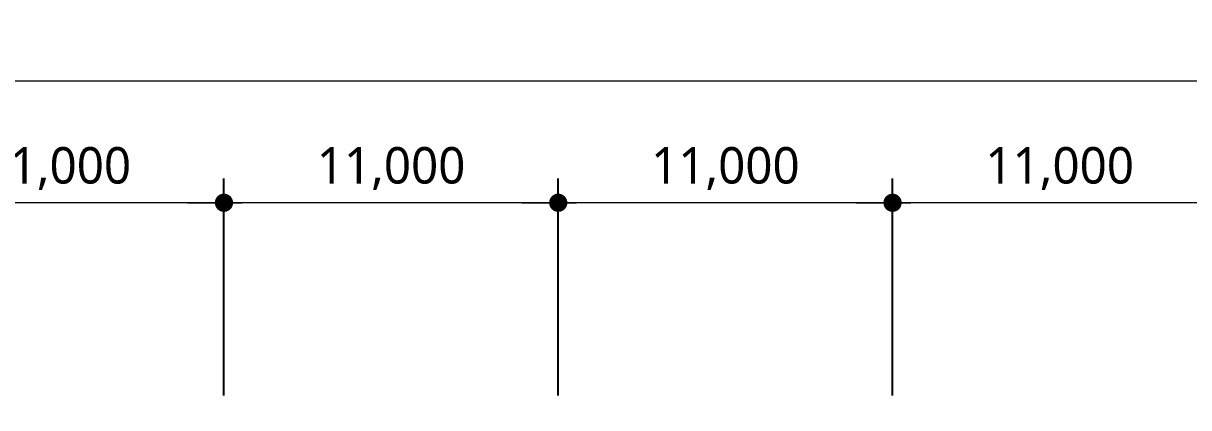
# Model space of a CAD drawing. Header units: millimetres. Extents: x 0 to 420000, y 0 to 297000.
# Drawn here: x 226411 to 264758, y 251050 to 263711 of the extents above; entities that cross this region are included whole.
import ezdxf

# ---------------------------------------------------------------- set-up
doc = ezdxf.new("R2010")
doc.units = ezdxf.units.MM
doc.layers.get('Defpoints').update_dxf_attribs({"color": 140})
doc.layers.add('A-XXXX-NPLT', color=144, linetype='Continuous', lineweight=15, plot=False)
doc.styles.add('HY울릉도L', font='')
doc.styles.add('맑은고딕', font='')
doc.styles.get('HY울릉도L').set_extended_font_data('HYwulM')
doc.styles.get('맑은고딕').set_extended_font_data('Malgun Gothic')
doc.dimstyles.new('CDIM', dxfattribs={"dimtxt": 3, "dimasz": 1.5, "dimexe": 2, "dimexo": 1, "dimgap": 1, "dimtad": 1, "dimdec": 0, "dimrnd": 0.5, "dimzin": 0, "dimdsep": 32, "dimlunit": 6, "dimtxsty": 'HY울릉도L', "dimblk1": '_CIDOT', "dimblk2": '_CIDOT', "dimsah": 1, "dimcen": 5.5, "dimclrd": 2, "dimclre": 2, "dimclrt": 7, "dimadec": 0, "dimazin": 0, "dimtfac": 1, "dimtdec": 0, "dimtix": 1, "dimtmove": 2, "dimatfit": 1, "dimldrblk": '_CIDOT', "dimfxl": 1, "dimtolj": 1, "dimtzin": 0, "dimlwd": -1, "dimarcsym": 0})

# ---------------------------------------------------------------- blocks, each defined once
blk = doc.blocks.new('_CIDOT')
at = {"color": 0, "linetype": 'ByBlock'}
blk.add_line((2, 0), (-1, 0), dxfattribs=at)
at = {"color": 0, "linetype": 'ByBlock', "const_width": 0.5}
blk.add_lwpolyline([(-0.25, 0, 1), (0.25, 0, 1)], format="xyb", close=True, dxfattribs=at)
blk = doc.blocks.new('*D124')
at = {"layer": 'A-XXXX-NPLT', "lineweight": -2, "transparency": 16777216}
for p, q in [((255013, 251450), (255013, 258600)), ((266013, 251450), (266013, 258600))]:
    blk.add_line(p, q, dxfattribs=at)
at = {"layer": 'A-XXXX-NPLT', "transparency": 16777216}
blk.add_line((265413, 257800), (255613, 257800), dxfattribs=at)
at = {"layer": 'Defpoints', "color": 0, "transparency": 16777216}
for p in [(255013, 257800), (255013, 251050), (266013, 251050)]:
    blk.add_point(p, dxfattribs=at)
at = {"layer": 'A-XXXX-NPLT', "transparency": 16777216, "xscale": 600, "yscale": 600, "zscale": 600}
for p, rotation in [((255013, 257800), 180.000000000097), ((266013, 257800), 9.696243807866267e-11)]:
    blk.add_blockref('_CIDOT', p, dxfattribs=dict(at, rotation=rotation))
at = {"layer": 'A-XXXX-NPLT', "color": 3, "transparency": 16777216, "insert": (260513, 258924), "char_height": 1200, "attachment_point": 5, "style": '맑은고딕'}
blk.add_mtext('\\A1;11,000', dxfattribs=at)
blk = doc.blocks.new('*D125')
at = {"layer": 'A-XXXX-NPLT', "lineweight": -2, "transparency": 16777216}
for p, q in [((244013, 251450), (244013, 258600)), ((255013, 251450), (255013, 258600))]:
    blk.add_line(p, q, dxfattribs=at)
at = {"layer": 'A-XXXX-NPLT', "transparency": 16777216}
blk.add_line((254413, 257800), (244613, 257800), dxfattribs=at)
at = {"layer": 'Defpoints', "color": 0, "transparency": 16777216}
for p in [(244013, 257800), (244013, 251050), (255013, 251050)]:
    blk.add_point(p, dxfattribs=at)
at = {"layer": 'A-XXXX-NPLT', "transparency": 16777216, "xscale": 600, "yscale": 600, "zscale": 600}
for p, rotation in [((244013, 257800), 180.000000000097), ((255013, 257800), 9.696243807866267e-11)]:
    blk.add_blockref('_CIDOT', p, dxfattribs=dict(at, rotation=rotation))
at = {"layer": 'A-XXXX-NPLT', "color": 3, "transparency": 16777216, "insert": (249513, 258924), "char_height": 1200, "attachment_point": 5, "style": '맑은고딕'}
blk.add_mtext('\\A1;11,000', dxfattribs=at)
blk = doc.blocks.new('*D126')
at = {"layer": 'A-XXXX-NPLT', "lineweight": -2, "transparency": 16777216}
for p, q in [((233013, 251450), (233013, 258600)), ((244013, 251450), (244013, 258600))]:
    blk.add_line(p, q, dxfattribs=at)
at = {"layer": 'A-XXXX-NPLT', "transparency": 16777216}
blk.add_line((243413, 257800), (233613, 257800), dxfattribs=at)
at = {"layer": 'Defpoints', "color": 0, "transparency": 16777216}
for p in [(233013, 257800), (233013, 251050), (244013, 251050)]:
    blk.add_point(p, dxfattribs=at)
at = {"layer": 'A-XXXX-NPLT', "transparency": 16777216, "xscale": 600, "yscale": 600, "zscale": 600}
for p, rotation in [((233013, 257800), 180.000000000097), ((244013, 257800), 9.696243807866267e-11)]:
    blk.add_blockref('_CIDOT', p, dxfattribs=dict(at, rotation=rotation))
at = {"layer": 'A-XXXX-NPLT', "color": 3, "transparency": 16777216, "insert": (238513, 258924), "char_height": 1200, "attachment_point": 5, "style": '맑은고딕'}
blk.add_mtext('\\A1;11,000', dxfattribs=at)
blk = doc.blocks.new('*D127')
at = {"layer": 'A-XXXX-NPLT', "lineweight": -2, "transparency": 16777216}
for p, q in [((222013, 251450), (222013, 258600)), ((233013, 251450), (233013, 258600))]:
    blk.add_line(p, q, dxfattribs=at)
at = {"layer": 'A-XXXX-NPLT', "transparency": 16777216}
blk.add_line((232413, 257800), (222613, 257800), dxfattribs=at)
at = {"layer": 'Defpoints', "color": 0, "transparency": 16777216}
for p in [(222013, 257800), (222013, 251050), (233013, 251050)]:
    blk.add_point(p, dxfattribs=at)
at = {"layer": 'A-XXXX-NPLT', "transparency": 16777216, "xscale": 600, "yscale": 600, "zscale": 600}
for p, rotation in [((222013, 257800), 180.000000000097), ((233013, 257800), 9.696243807866267e-11)]:
    blk.add_blockref('_CIDOT', p, dxfattribs=dict(at, rotation=rotation))
at = {"layer": 'A-XXXX-NPLT', "color": 3, "transparency": 16777216, "insert": (227513, 258924), "char_height": 1200, "attachment_point": 5, "style": '맑은고딕'}
blk.add_mtext('\\A1;11,000', dxfattribs=at)
blk = doc.blocks.new('*D137')
at = {"layer": 'A-XXXX-NPLT', "lineweight": -2, "transparency": 16777216}
for p, q in [((112013, 251450), (112013, 262600)), ((288013, 251450), (288013, 262600))]:
    blk.add_line(p, q, dxfattribs=at)
at = {"layer": 'A-XXXX-NPLT', "transparency": 16777216}
blk.add_line((287413, 261800), (112613, 261800), dxfattribs=at)
at = {"layer": 'Defpoints', "color": 0, "transparency": 16777216}
for p in [(112013, 261800), (112013, 251050), (288013, 251050)]:
    blk.add_point(p, dxfattribs=at)
at = {"layer": 'A-XXXX-NPLT', "transparency": 16777216, "xscale": 600, "yscale": 600, "zscale": 600, "rotation": 180}
blk.add_blockref('_CIDOT', (112013, 261800), dxfattribs=at)
at = {"layer": 'A-XXXX-NPLT', "transparency": 16777216, "xscale": 600, "yscale": 600, "zscale": 600}
blk.add_blockref('_CIDOT', (288013, 261800), dxfattribs=at)
at = {"layer": 'A-XXXX-NPLT', "color": 3, "transparency": 16777216, "insert": (200013, 262924), "char_height": 1200, "attachment_point": 5, "style": '맑은고딕'}
blk.add_mtext('\\A1;176,000', dxfattribs=at)

msp = doc.modelspace()

# ---------------------------------------------------------------- dimensions: what is measured, and where the dimension line sits
at = {"layer": 'A-XXXX-NPLT'}
for p1, p2, distance, picture, middle in [((288012.5, 251050), (112012.5, 251050), -10750, '*D137', (200012.5, 262923.9)), ((233012.5, 251050), (222012.5, 251050), -6750, '*D127', (227512.5, 258923.9)), ((244012.5, 251050), (233012.5, 251050), -6750, '*D126', (238512.5, 258923.9)), ((255012.5, 251050), (244012.5, 251050), -6750, '*D125', (249512.5, 258923.9)), ((266012.5, 251050), (255012.5, 251050), -6750, '*D124', (260512.5, 258923.9))]:
    dim = msp.add_aligned_dim(p1=p1, p2=p2, distance=distance, dimstyle='CDIM', override={"dimscale": 400, "dimtxsty": '맑은고딕', "dimclrd": 256, "dimclre": 256, "dimclrt": 3}, dxfattribs=at)
    dim.commit()
    dim.dimension.update_dxf_attribs({"geometry": picture, "text_midpoint": middle})

doc.saveas('drawing.dxf')
